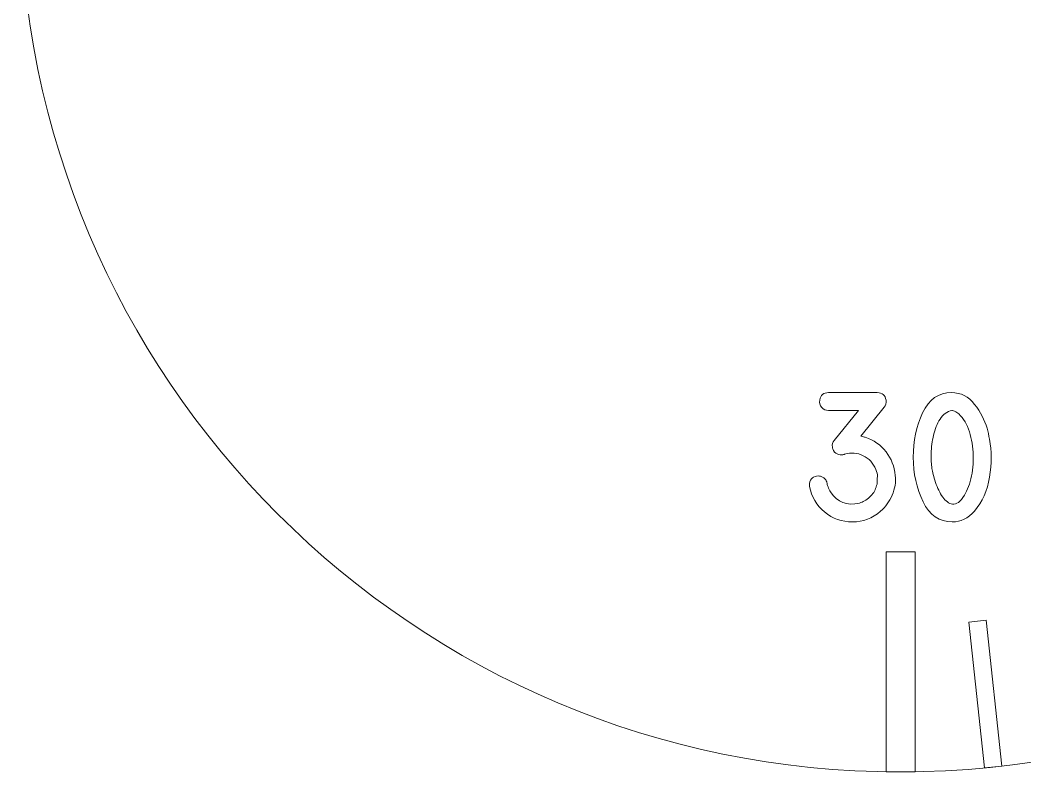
# Model space of a CAD drawing. Header units: millimetres. Extents: x -240 to 182, y -20 to 33.
# Drawn here: x -43.35 to -17.09, y -16.81 to 2.85 of the extents above; entities that cross this region are included whole.
import ezdxf

# ---------------------------------------------------------------- set-up
doc = ezdxf.new("R2010")
doc.units = ezdxf.units.MM
doc.header["$MEASUREMENT"] = 0
doc.layers.add('Cut', color=7, linetype='Continuous')
doc.layers.add('Engrave', color=7, linetype='Continuous')

msp = doc.modelspace()

# ---------------------------------------------------------------- linework, layer by layer
at = {"layer": 'Cut', "color": 250, "lineweight": 9}
msp.add_open_spline([(-20.3495, 29.193), (-7.6469, 29.193), (2.6505, 18.8956), (2.6505, 6.1931), (2.6505, 6.1931), (2.6505, -6.5095), (-7.6469, -16.807), (-20.3495, -16.807), (-20.3495, -16.807), (-33.0521, -16.807), (-43.3494, -6.5095), (-43.3494, 6.1931), (-43.3494, 6.1931), (-43.3494, 18.8956), (-33.0521, 29.193), (-20.3495, 29.193)], degree=3, knots=[0, 0, 0, 0, 0.2, 0.2, 0.2, 0.2, 0.4, 0.4, 0.4, 0.4, 0.6, 0.6, 0.6, 0.6, 1, 1, 1, 1], dxfattribs=at)
at = {"layer": 'Engrave', "color": 240, "lineweight": 9}
for points, knots in [([(-20.9531, -9.2691), (-20.9542, -9.2021), (-20.9531, -9.1407), (-20.9491, -9.0849), (-20.9491, -9.0849), (-20.9452, -9.0292), (-20.9577, -8.9677), (-20.9863, -8.8989), (-20.9863, -8.8989), (-21.0578, -8.7339), (-21.1689, -8.6144), (-21.3188, -8.5395), (-21.3188, -8.5395), (-21.4692, -8.4645), (-21.632, -8.4516), (-21.8066, -8.5011), (-21.8066, -8.5011), (-21.8089, -8.5034), (-21.8123, -8.5046), (-21.8168, -8.5046), (-21.8168, -8.5046), (-21.8253, -8.5091), (-21.836, -8.5124), (-21.8478, -8.5147), (-21.8478, -8.5147), (-21.9007, -8.5254), (-21.9504, -8.5192), (-21.9966, -8.495), (-21.9966, -8.495), (-22.0495, -8.4707), (-22.0878, -8.4268), (-22.1121, -8.3625), (-22.1121, -8.3625), (-22.1154, -8.3553), (-22.1193, -8.3389), (-22.1238, -8.3146), (-22.1238, -8.3146), (-22.1369, -8.2431), (-22.1205, -8.1845), (-22.0743, -8.1383), (-22.0743, -8.1383), (-22.0743, -8.1383), (-21.4421, -7.3574), (-21.4421, -7.3574), (-21.4421, -7.3574), (-21.4421, -7.3574), (-22.2225, -7.3574), (-22.2225, -7.3574), (-22.2225, -7.3574), (-22.2952, -7.3574), (-22.3555, -7.3303), (-22.4028, -7.2757), (-22.4028, -7.2757), (-22.4502, -7.221), (-22.467, -7.1579), (-22.4541, -7.0852), (-22.4541, -7.0852), (-22.4326, -6.955), (-22.3566, -6.8903), (-22.2242, -6.8903), (-22.2242, -6.8903), (-22.2242, -6.8903), (-20.9513, -6.8903), (-20.9513, -6.8903), (-20.9513, -6.8903), (-20.8206, -6.8903), (-20.7435, -6.9573), (-20.7204, -7.0914), (-20.7204, -7.0914), (-20.7096, -7.1652), (-20.7259, -7.2249), (-20.7699, -7.27), (-20.7699, -7.27), (-20.7699, -7.27), (-21.3841, -8.0279), (-21.3841, -8.0279), (-21.3841, -8.0279), (-21.3677, -8.0307), (-21.3509, -8.0352), (-21.3339, -8.0403), (-21.3339, -8.0403), (-21.3165, -8.0448), (-21.3002, -8.0493), (-21.2832, -8.0521), (-21.2832, -8.0521), (-21.2736, -8.0555), (-21.2675, -8.0571), (-21.2652, -8.0571), (-21.2652, -8.0571), (-21.0409, -8.1332), (-20.8596, -8.26), (-20.7214, -8.4369), (-20.7214, -8.4369), (-20.5835, -8.6144), (-20.5028, -8.8201), (-20.4797, -9.0545), (-20.4797, -9.0545), (-20.4617, -9.2303), (-20.4893, -9.4027), (-20.5615, -9.57), (-20.5615, -9.57), (-20.6335, -9.7379), (-20.7349, -9.8794), (-20.8657, -9.9937), (-20.8657, -9.9937), (-21.077, -10.1786), (-21.321, -10.271), (-21.5971, -10.271), (-21.5971, -10.271), (-21.8777, -10.271), (-22.1216, -10.1847), (-22.329, -10.0117), (-22.329, -10.0117), (-22.5363, -9.8388), (-22.6671, -9.6162), (-22.7212, -9.3429), (-22.7212, -9.3429), (-22.7222, -9.3424), (-22.7234, -9.3306), (-22.724, -9.3086), (-22.724, -9.3086), (-22.7245, -9.2867), (-22.7245, -9.2726), (-22.7245, -9.2675), (-22.7245, -9.2675), (-22.6969, -9.1351), (-22.6187, -9.0691), (-22.4884, -9.0691), (-22.4884, -9.0691), (-22.4574, -9.0691), (-22.4158, -9.0821), (-22.3628, -9.1075), (-22.3628, -9.1075), (-22.3431, -9.1182), (-22.3216, -9.1407), (-22.298, -9.174), (-22.298, -9.174), (-22.2743, -9.2077), (-22.2625, -9.2359), (-22.2625, -9.259), (-22.2625, -9.259), (-22.2625, -9.2714), (-22.2546, -9.303), (-22.2383, -9.3548), (-22.2383, -9.3548), (-22.2225, -9.4067), (-22.2017, -9.4505), (-22.1763, -9.4867), (-22.1763, -9.4867), (-21.9937, -9.761), (-21.7408, -9.8579), (-21.4174, -9.7774), (-21.4174, -9.7774), (-21.3266, -9.7542), (-21.2387, -9.7025), (-21.1519, -9.6225), (-21.1519, -9.6225), (-21.0658, -9.5419), (-21.0094, -9.4568), (-20.9829, -9.3666), (-20.9829, -9.3666), (-20.9818, -9.3621), (-20.9767, -9.3446), (-20.9671, -9.3153), (-20.9671, -9.3153), (-20.9581, -9.2855), (-20.9531, -9.2703), (-20.9531, -9.2691)], [0, 0, 0, 0, 0.0232558, 0.0232558, 0.0232558, 0.0232558, 0.0465116, 0.0465116, 0.0465116, 0.0465116, 0.0697674, 0.0697674, 0.0697674, 0.0697674, 0.0930233, 0.0930233, 0.0930233, 0.0930233, 0.1162791, 0.1162791, 0.1162791, 0.1162791, 0.1395349, 0.1395349, 0.1395349, 0.1395349, 0.1627907, 0.1627907, 0.1627907, 0.1627907, 0.1860465, 0.1860465, 0.1860465, 0.1860465, 0.2093023, 0.2093023, 0.2093023, 0.2093023, 0.2325581, 0.2325581, 0.2325581, 0.2325581, 0.255814, 0.255814, 0.255814, 0.255814, 0.2790698, 0.2790698, 0.2790698, 0.2790698, 0.3023256, 0.3023256, 0.3023256, 0.3023256, 0.3255814, 0.3255814, 0.3255814, 0.3255814, 0.3488372, 0.3488372, 0.3488372, 0.3488372, 0.372093, 0.372093, 0.372093, 0.372093, 0.3953488, 0.3953488, 0.3953488, 0.3953488, 0.4186047, 0.4186047, 0.4186047, 0.4186047, 0.4418605, 0.4418605, 0.4418605, 0.4418605, 0.4651163, 0.4651163, 0.4651163, 0.4651163, 0.4883721, 0.4883721, 0.4883721, 0.4883721, 0.5116279, 0.5116279, 0.5116279, 0.5116279, 0.5348837, 0.5348837, 0.5348837, 0.5348837, 0.5581395, 0.5581395, 0.5581395, 0.5581395, 0.5813953, 0.5813953, 0.5813953, 0.5813953, 0.6046512, 0.6046512, 0.6046512, 0.6046512, 0.627907, 0.627907, 0.627907, 0.627907, 0.6511628, 0.6511628, 0.6511628, 0.6511628, 0.6744186, 0.6744186, 0.6744186, 0.6744186, 0.6976744, 0.6976744, 0.6976744, 0.6976744, 0.7209302, 0.7209302, 0.7209302, 0.7209302, 0.744186, 0.744186, 0.744186, 0.744186, 0.7674419, 0.7674419, 0.7674419, 0.7674419, 0.7906977, 0.7906977, 0.7906977, 0.7906977, 0.8139535, 0.8139535, 0.8139535, 0.8139535, 0.8372093, 0.8372093, 0.8372093, 0.8372093, 0.8604651, 0.8604651, 0.8604651, 0.8604651, 0.8837209, 0.8837209, 0.8837209, 0.8837209, 0.9069767, 0.9069767, 0.9069767, 0.9069767, 0.9302326, 0.9302326, 0.9302326, 0.9302326, 0.9534884, 0.9534884, 0.9534884, 0.9534884, 1, 1, 1, 1]), ([(-19.0125, -6.8903), (-18.7658, -6.8903), (-18.5647, -6.9928), (-18.4079, -7.1973), (-18.4079, -7.1973), (-18.2519, -7.4019), (-18.1438, -7.6098), (-18.0829, -7.8211), (-18.0829, -7.8211), (-18.0575, -7.9135), (-18.0355, -8.0104), (-18.017, -8.1118), (-18.017, -8.1118), (-17.9606, -8.4122), (-17.9606, -8.7412), (-18.0163, -9.099), (-18.0163, -9.099), (-18.0715, -9.4568), (-18.2034, -9.7532), (-18.4113, -9.9886), (-18.4113, -9.9886), (-18.5787, -10.1769), (-18.7725, -10.271), (-18.9922, -10.271), (-18.9922, -10.271), (-19.3303, -10.271), (-19.5846, -10.0946), (-19.754, -9.7425), (-19.754, -9.7425), (-19.9242, -9.3903), (-20.0103, -9.0032), (-20.0115, -8.5807), (-20.0115, -8.5807), (-20.0132, -8.158), (-19.9309, -7.7704), (-19.7653, -7.4182), (-19.7653, -7.4182), (-19.599, -7.066), (-19.3478, -6.8903), (-19.0125, -6.8903)], [0, 0, 0, 0, 0.0909091, 0.0909091, 0.0909091, 0.0909091, 0.1818182, 0.1818182, 0.1818182, 0.1818182, 0.2727273, 0.2727273, 0.2727273, 0.2727273, 0.3636364, 0.3636364, 0.3636364, 0.3636364, 0.4545455, 0.4545455, 0.4545455, 0.4545455, 0.5454545, 0.5454545, 0.5454545, 0.5454545, 0.6363636, 0.6363636, 0.6363636, 0.6363636, 0.7272727, 0.7272727, 0.7272727, 0.7272727, 0.8181818, 0.8181818, 0.8181818, 0.8181818, 1, 1, 1, 1]), ([(-19.0006, -7.3574), (-19.1314, -7.3838), (-19.2356, -7.4587), (-19.3117, -7.5822), (-19.3117, -7.5822), (-19.3885, -7.705), (-19.4446, -7.8453), (-19.4813, -8.0031), (-19.4813, -8.0031), (-19.5174, -8.1602), (-19.5371, -8.3191), (-19.5405, -8.4798), (-19.5405, -8.4798), (-19.5438, -8.6404), (-19.5378, -8.7711), (-19.5225, -8.8713), (-19.5225, -8.8713), (-19.5089, -8.966), (-19.4779, -9.0877), (-19.4283, -9.237), (-19.4283, -9.237), (-19.3788, -9.3858), (-19.3162, -9.5143), (-19.2407, -9.6213), (-19.2407, -9.6213), (-19.1658, -9.7289), (-19.0796, -9.7904), (-18.9827, -9.8061), (-18.9827, -9.8061), (-18.8857, -9.8225), (-18.7826, -9.7442), (-18.6739, -9.5728), (-18.6739, -9.5728), (-18.5911, -9.4405), (-18.5296, -9.2726), (-18.4891, -9.0691), (-18.4891, -9.0691), (-18.4485, -8.8658), (-18.4339, -8.6578), (-18.4462, -8.4453), (-18.4462, -8.4453), (-18.458, -8.233), (-18.4987, -8.0324), (-18.5674, -7.8442), (-18.5674, -7.8442), (-18.6361, -7.656), (-18.7376, -7.5112), (-18.8722, -7.4086), (-18.8722, -7.4086), (-18.9128, -7.3799), (-18.9511, -7.363), (-18.9877, -7.3574), (-18.9877, -7.3574), (-18.9889, -7.3574), (-18.9901, -7.3574), (-18.9916, -7.3574), (-18.9916, -7.3574), (-18.9934, -7.3574), (-18.9961, -7.3574), (-19.0006, -7.3574)], [0, 0, 0, 0, 0.0625, 0.0625, 0.0625, 0.0625, 0.125, 0.125, 0.125, 0.125, 0.1875, 0.1875, 0.1875, 0.1875, 0.25, 0.25, 0.25, 0.25, 0.3125, 0.3125, 0.3125, 0.3125, 0.375, 0.375, 0.375, 0.375, 0.4375, 0.4375, 0.4375, 0.4375, 0.5, 0.5, 0.5, 0.5, 0.5625, 0.5625, 0.5625, 0.5625, 0.625, 0.625, 0.625, 0.625, 0.6875, 0.6875, 0.6875, 0.6875, 0.75, 0.75, 0.75, 0.75, 0.8125, 0.8125, 0.8125, 0.8125, 0.875, 0.875, 0.875, 0.875, 1, 1, 1, 1]), ([(-20.7218, -11.0571), (-20.7218, -11.0571), (-19.9583, -11.0571), (-19.9583, -11.0571), (-19.9583, -11.0571), (-19.9583, -11.0571), (-19.9583, -16.8069), (-19.9583, -16.8069), (-19.9583, -16.8069), (-19.9583, -16.8069), (-20.7218, -16.8069), (-20.7218, -16.8069), (-20.7218, -16.8069), (-20.7218, -16.8069), (-20.7218, -11.0571), (-20.7218, -11.0571)], [0, 0, 0, 0, 0.2, 0.2, 0.2, 0.2, 0.4, 0.4, 0.4, 0.4, 0.6, 0.6, 0.6, 0.6, 1, 1, 1, 1]), ([(-18.5559, -12.8908), (-18.5559, -12.8908), (-18.102, -12.8425), (-18.102, -12.8425), (-18.102, -12.8425), (-18.102, -12.8425), (-17.6954, -16.654), (-17.6954, -16.654), (-17.6954, -16.654), (-17.6954, -16.654), (-18.1493, -16.7025), (-18.1493, -16.7025), (-18.1493, -16.7025), (-18.1493, -16.7025), (-18.5559, -12.8908), (-18.5559, -12.8908)], [0, 0, 0, 0, 0.2, 0.2, 0.2, 0.2, 0.4, 0.4, 0.4, 0.4, 0.6, 0.6, 0.6, 0.6, 1, 1, 1, 1])]:
    msp.add_open_spline(points, degree=3, knots=knots, dxfattribs=at)

doc.saveas('drawing.dxf')
